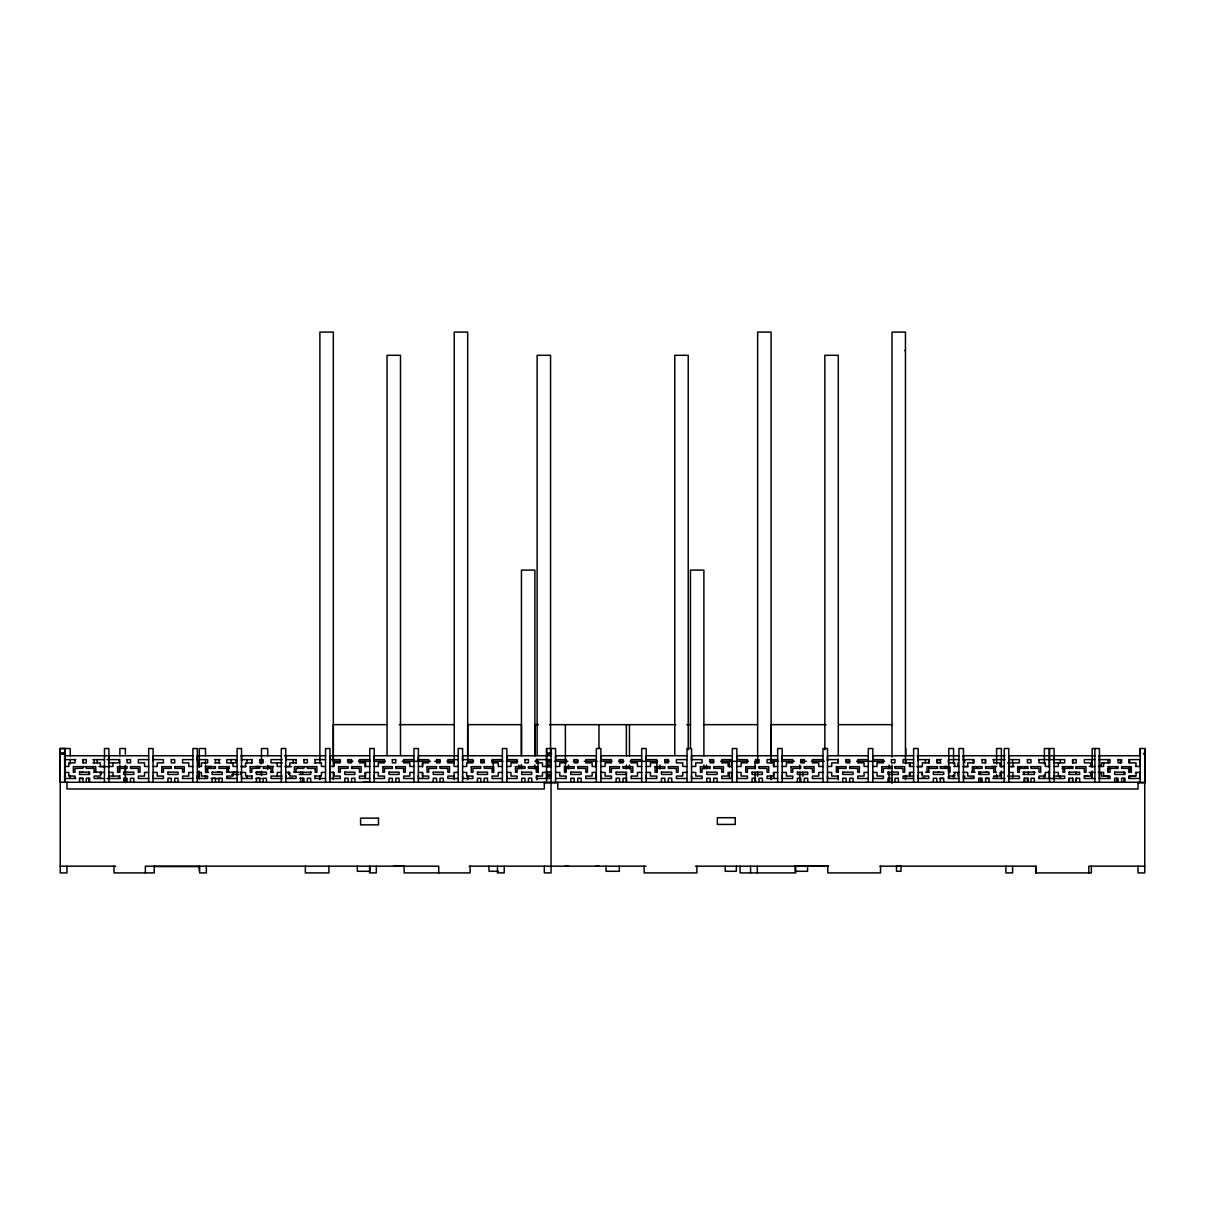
<?xml version="1.0" encoding="UTF-8"?>
<svg xmlns="http://www.w3.org/2000/svg" width="1205" height="1205" viewBox="0 0 1205 1205"><rect width="100%" height="100%" fill="white"/><g stroke="black" fill="none" stroke-linecap="round" stroke-linejoin="round"><path stroke-width="1.5" d="M1139.96 755.761L1139.96 748.516L1144.75 748.516L1144.75 782.256L60.25 782.256L60.25 754.119L65.281 754.119L65.281 753.005L60.25 753.005L60.25 748.516L64.724 748.516L64.678 753.005M60.25 782.256L60.25 778.475M60.702 754.119L60.702 753.005M64.227 754.119L64.227 753.005M64.678 782.256L64.724 754.119M70.206 763.925L70.206 760.807M70.236 755.746L70.236 748.516L60.25 748.516M74.996 778.475L74.996 776.065L68.79 776.065L68.79 772.42L64.678 772.42M74.996 759.617L74.996 762.855L68.79 762.855L68.79 766.47L64.678 766.47M79.545 782.256L79.545 778.234L82.844 778.234L82.844 782.256M82.844 766.636L82.844 768.383L74.996 768.383L74.996 772.285L73.339 772.285L73.339 766.636L95.798 766.636L95.798 772.285L94.141 772.285L94.141 768.383L86.293 768.383L86.293 766.636M83.115 762.855L83.115 759.617M86.293 782.256L86.293 778.234L89.592 778.234L89.592 782.256M88.778 782.256L88.778 778.234M88.778 774.453L88.778 772.149M92.906 768.383L92.906 766.636M94.141 762.87L94.141 759.617M97.213 762.855L97.213 759.617M101.325 774.453L101.325 772.149L94.156 772.149M104.458 782.256L104.474 748.516L108.887 748.516L108.887 782.256M113.014 776.065L113.014 772.42L108.887 772.42M113.014 762.87L113.014 766.47L108.887 766.47M119.205 778.49L119.205 776.065L108.54 776.065M119.22 759.617L119.22 762.87L108.54 762.855M119.867 778.355L119.867 775.463M119.867 772.42L119.867 765.491M119.867 763.819L119.867 760.807M119.867 755.761L119.867 748.516L125.38 748.516L125.38 754.119M123.754 782.256L123.754 778.234L127.052 778.234L127.052 782.256M125.38 782.256L125.38 778.505M125.38 774.755L125.38 765.371M130.517 782.256L130.517 778.234L133.815 778.234L133.815 782.256M148.682 782.256L148.682 748.516L153.11 748.516L153.095 782.271M167.962 782.271L167.962 778.234L171.276 778.234L171.276 782.271M174.725 782.271L174.725 778.234L178.024 778.234L178.024 782.271M192.89 782.271L192.89 748.516L197.319 748.531L197.319 782.271M199.292 778.505L199.292 771.004M199.292 767.254L199.292 748.516L205.513 748.516L205.513 755.746M205.468 765.491L205.513 772.42L208.405 772.42M205.468 763.925L205.468 760.807M205.98 772.285L205.98 766.636L215.484 766.636L215.484 768.383L207.637 768.383L207.637 772.285M212.185 782.256L212.185 778.234L215.484 778.234L215.484 782.256M215.484 762.87L215.484 759.617M218.933 782.256L218.933 778.234L222.247 778.234L222.247 782.256M218.949 762.87L218.949 759.617M226.781 768.383L226.781 772.285L228.453 772.285L228.453 766.636M231.059 762.855L231.059 759.617M232.987 762.87L232.987 766.47L237.114 766.47M235.924 759.617L235.924 762.855L226.781 762.87L226.781 759.617L237.114 759.617M237.114 782.256L237.114 748.516L241.527 748.516L241.527 782.256M240.563 774.453L240.563 772.149M246.95 778.475L246.95 776.065M246.95 762.855L246.95 759.617M251.86 778.475L251.86 776.065M251.86 762.855L251.86 759.617M256.394 782.256L256.394 778.234L259.693 778.234L259.693 782.256M261.47 775.463L261.47 771.004M261.47 763.819L261.47 748.516L267.691 748.516L267.691 755.746M263.157 782.256L263.157 778.234L266.456 778.234L266.456 782.256M267.676 769.438L267.691 765.371M271.005 772.285L271.005 768.383L263.157 768.383L263.157 766.636L272.661 766.636L272.661 772.285M277.21 776.065L277.21 772.42L281.322 772.42M277.21 762.87L277.21 766.47L281.322 766.47M281.322 782.256L281.322 748.516L285.751 748.516L285.751 782.256M288.582 774.453L288.582 772.149M293.237 762.855L293.237 759.617M296.069 762.855L296.069 759.617M298.087 768.383L298.087 766.636M300.617 782.256L300.617 778.234M300.617 774.453L300.617 772.149M302.741 782.256L302.741 778.234M302.741 774.453L302.741 772.149M303.916 782.256L303.916 778.234L299.638 778.234M303.916 766.636L303.916 768.383L296.069 768.383L296.069 772.285L294.412 772.285L294.412 766.636L316.87 766.636L316.87 772.285L315.213 772.285L315.213 768.383L307.365 768.383L307.365 766.636M307.365 782.256L307.365 778.234L310.664 778.234L310.664 782.256M310.664 772.149L310.664 774.453L299.202 774.453M315.213 778.475L315.213 776.065M315.213 762.855L315.213 759.617M325.531 782.256L325.546 748.516L329.959 748.516L329.959 782.256M344.826 782.256L344.826 778.234L348.125 778.234L348.125 782.256M351.589 782.256L351.589 778.234L354.888 778.234L354.888 782.256M357.298 866.184L357.298 871.29L369.799 871.29L369.799 866.184M364.995 778.174L364.995 772.556M364.995 766.937L364.995 761.334M374.168 782.256L374.183 748.516L369.754 748.516L369.754 782.256L363.127 782.256M389.034 782.256L389.034 778.234L392.348 778.234L392.348 782.256M395.797 782.256L395.797 778.234L399.096 778.234L399.096 782.256M413.963 782.256L413.963 748.516L418.391 748.516L418.391 782.256M433.258 782.256L433.258 778.234L436.556 778.234L436.556 782.256M440.006 782.256L440.006 778.234L443.32 778.234L443.32 782.256M458.186 782.256L458.186 748.516L462.6 748.516L462.6 782.271M477.466 782.271L477.466 778.234L480.765 778.234L480.765 782.271M484.229 782.271L484.229 778.234L487.528 778.234L487.528 782.271M488.989 866.184L488.989 871.29L498.252 871.29M493.282 772.556L493.282 761.319M502.395 782.271L502.395 748.516L506.823 748.531L506.823 782.271M518.843 768.82L518.843 765.07M521.449 755.821L521.449 724.657L467.706 724.642L467.691 761.319L473.806 761.319M521.69 782.256L521.69 778.234L524.988 778.234L524.988 782.256M528.438 782.256L528.438 778.234L531.736 778.234L531.736 782.256M546.558 778.52L546.558 771.004M546.558 767.254L546.558 748.516L555.565 748.516L555.565 759.617L566.154 759.617L566.154 762.855L559.783 762.855L559.783 766.47L555.565 766.47M546.603 782.256L546.618 754.119L551.483 754.119L551.483 753.005L546.558 753.005L546.618 748.516M547.055 754.119L547.055 753.005M550.595 754.119L550.595 753.005M551.031 748.516L551.031 872.902L544.314 872.902L544.314 866.184M555.565 782.256L555.565 755.761L596.355 755.761M570.808 782.256L570.808 778.234L574.183 778.234L574.183 782.256M577.737 782.256L577.737 778.234L581.111 778.234L581.111 782.256M596.355 782.256L596.355 748.516L600.888 748.516L600.888 782.256M616.132 782.256L616.132 778.234L619.506 778.234L619.506 782.256M623.045 782.256L623.045 778.234L626.434 778.234L626.434 782.256M641.678 782.256L641.678 748.516L646.211 748.516L646.211 782.256M661.455 782.256L661.455 778.234L664.829 778.234L664.829 782.256M668.368 782.256L668.368 778.234L671.757 778.234L671.757 782.256M687.001 782.256L687.001 748.516L691.534 748.516L691.534 782.256M706.763 782.256L706.763 778.234L710.152 778.234L710.152 782.256M713.691 782.256L713.691 778.234L717.08 778.234L717.08 782.256M732.324 782.256L732.324 748.516L736.858 748.516L736.858 782.271M752.086 782.271L752.086 778.234L755.475 778.234L755.475 782.271M759.014 782.271L759.014 778.234L762.404 778.234L762.404 782.271M773.972 778.174L773.972 772.556M773.972 766.937L773.972 761.319M777.647 782.271L777.647 748.516L782.181 748.531L782.181 782.271M795.059 866.184L795.059 871.29L807.576 871.29L807.576 866.184M797.409 782.256L797.409 778.234L800.798 778.234L800.798 782.256M799.879 781.925L799.879 772.556M799.879 768.82L799.879 765.07M802.756 776.306L802.756 772.556M804.338 782.256L804.338 778.234L807.727 778.234L807.727 782.256M822.97 782.256L822.97 748.516L827.504 748.516L827.489 782.256M842.732 782.256L842.732 778.234L846.121 778.234L846.121 782.256M849.661 782.256L849.661 778.234L853.05 778.234L853.05 782.256M868.278 782.256L868.293 748.516L872.812 748.516L872.812 782.256M888.055 782.256L888.055 778.234L891.444 778.234L891.444 782.256M894.984 782.256L894.984 778.234L898.373 778.234L898.373 782.256M913.601 782.256L913.616 748.516L918.135 748.516L918.135 782.256M927.022 772.285L927.022 766.636L937.716 766.636M928.724 772.285L928.724 768.368L937.626 768.383M928.724 762.855L928.724 759.617M933.378 782.256L933.378 778.234L936.767 778.234L936.767 782.256M936.767 768.368L936.767 766.636M940.307 782.256L940.307 778.234L943.696 778.234L943.696 782.256M940.307 762.855L940.307 759.617M954.706 772.42L954.706 776.065L948.35 776.065L948.35 778.475L959.15 778.49M954.706 766.47L954.706 762.855L948.35 762.855L948.35 759.617L959.15 759.617M958.924 782.256L958.924 748.516L963.458 748.516L963.458 782.256M972.345 772.285L972.345 766.636L982.09 766.636L982.09 768.383L974.047 768.383L974.047 772.285M978.701 782.256L978.701 778.234L982.09 778.234L982.09 782.256M985.63 782.256L985.63 778.234L989.004 778.234L989.004 782.256M993.673 778.49L993.673 776.065L1000.029 776.065L1000.029 772.42L1004.337 772.42M993.673 759.617L993.673 762.87L1000.029 762.87L1000.029 766.47L1004.337 766.485M1004.247 782.256L1004.247 748.516L1008.781 748.516L1008.781 782.256M1019.37 768.383L1019.37 772.285L1017.668 772.285L1017.668 766.636L1028.166 766.651M1024.024 782.256L1024.024 778.234L1028.302 778.234L1028.302 782.271M1024.024 774.453L1024.024 772.164M1027.413 782.256L1027.413 778.234M1027.413 768.383L1027.413 766.636M1030.953 782.256L1030.953 778.234L1034.327 778.234L1034.327 782.256M1038.996 778.49L1038.996 776.065L1045.353 776.065L1045.353 772.42L1049.57 772.42M1038.996 759.617L1038.996 762.87L1045.353 762.87L1045.353 766.47L1049.57 766.485M1049.57 782.256L1049.57 748.516L1054.104 748.516L1054.104 782.271M1058.321 762.87L1058.321 766.485L1054.104 766.485M1062.991 766.651L1062.991 772.285L1064.693 772.285L1064.693 768.383M1069.347 782.271L1069.347 778.234L1072.721 778.234L1072.721 782.271M1069.347 774.453L1069.347 772.164M1076.276 782.271L1076.276 778.234L1079.65 778.234L1079.65 782.271M1076.276 768.383L1076.276 766.651M1087.723 776.065L1084.364 776.065L1084.304 778.49L1094.893 778.49M1090.676 772.42L1090.676 776.065L1084.304 776.065M1090.676 766.485L1090.676 762.87L1084.364 762.87L1084.319 759.617L1094.893 759.617M1094.893 782.271L1094.893 748.516M1099.427 782.271L1099.427 748.516L1092.167 748.516L1092.167 767.254M1103.644 762.87L1103.644 766.47L1098.433 766.47M1108.314 766.636L1108.314 772.285L1110.016 772.285L1110.016 768.383M1114.67 782.256L1114.67 778.234L1118.044 778.234L1118.044 782.256M1121.599 782.256L1121.599 778.234L1124.973 778.234L1124.973 782.256M1129.627 778.49L1129.627 776.065L1135.999 776.065L1135.999 772.42M1129.627 762.87L1129.627 759.617M1135.999 766.47L1135.999 762.87L1128.814 762.855L1128.799 759.617L1140.216 759.617M1140.216 782.256L1140.216 748.516M1144.298 754.119L1144.298 753.005M64.648 760.807L64.678 755.761L148.682 755.761M108.857 760.807L108.887 755.761M153.065 760.807L153.095 755.761L192.89 755.761M197.289 760.807L197.319 755.761L237.219 755.761M241.497 760.807L241.527 755.761M285.721 760.807L285.751 755.761M374.137 760.807L374.168 755.761L413.963 755.761M418.361 760.807L418.391 755.761L458.186 755.761M462.569 760.807L462.6 755.761L502.395 755.761M506.793 760.807L506.823 755.761L551.031 755.761M600.858 760.807L600.888 755.761L641.678 755.761M646.181 760.807L646.211 755.761L687.001 755.761M691.504 760.807L691.534 755.761L732.324 755.761M736.812 760.807L736.858 755.761L777.647 755.761M782.135 760.807L782.181 755.761L822.97 755.761M827.458 760.807L827.504 755.761L868.293 755.761M872.782 760.807L872.812 755.761L913.601 755.761M918.105 760.807L918.135 755.746M963.428 760.807L963.458 755.761M1054.074 760.807L1054.104 755.761M1099.427 755.761L1099.427 778.355M948.787 778.355L948.832 775.463M996.58 778.355L996.625 775.463M1044.374 778.355L1044.419 775.463M1092.167 778.355L1092.212 772.33M1139.96 778.355L1140.005 772.33M904.563 350.535L905.452 350.535M386.504 724.657L333.318 724.642L333.318 761.319L340.654 761.319M399.247 724.657L454.24 724.642M538.545 724.657L534.884 724.657L534.884 755.821M549.525 724.657L675.794 724.657M686.79 724.657L690.45 724.642M703.886 724.657L757.629 724.642M826.103 724.657L771.095 724.642L771.08 761.319L778.415 761.319M838.846 724.657L892.016 724.642M240.955 755.761L281.322 755.761M284.47 755.746L325.546 755.761M369.754 755.761L329.959 755.746L329.959 778.355M916.99 755.761L959.18 755.761M962.916 755.761L1005.106 755.761M1094.893 755.761L1008.841 755.761L1008.781 778.355M1098.824 755.761L1140.216 755.761M64.678 759.617L75.764 759.617M92.906 759.617L104.474 759.617M106.989 759.617L119.867 759.617M148.682 759.617L138.364 759.617L138.349 762.87L144.555 762.87L144.555 766.47L148.682 766.485M153.095 759.617L163.428 759.617L163.428 762.87L157.222 762.87L157.222 766.485L153.095 766.485M192.89 759.617L182.573 759.617L182.573 762.87L188.778 762.87L188.778 766.485L192.89 766.485M197.319 759.617L207.637 759.617L207.637 762.87L201.431 762.87L201.431 766.47L197.319 766.47M214.58 759.617L220.033 759.617M241.527 759.617L252.387 759.617M282.196 759.617L271.005 759.617L271.005 762.855L282.196 762.855M285.751 759.617L296.475 759.617M314.565 759.617L325.546 759.617M329.959 759.617L340.292 759.617L340.277 762.855L334.086 762.855L334.086 766.47L329.959 766.47M369.754 759.617L359.421 759.617L359.421 762.855L365.627 762.855L365.627 766.47L369.754 766.47M374.168 759.617L384.5 759.617L384.5 762.855L378.295 762.855L378.295 766.47L374.168 766.47M413.963 759.617L403.645 759.617L403.645 762.87L409.851 762.87L409.851 766.47L413.963 766.47M418.391 759.617L428.709 759.617L428.709 762.87L422.503 762.87L422.503 766.47L418.391 766.47M458.186 759.617L447.853 759.617L447.853 762.87L454.059 762.87L454.059 766.47L458.186 766.485M462.6 759.617L472.932 759.617L472.932 762.87L466.727 762.87L466.727 766.485L462.6 766.485M502.395 759.617L492.077 759.617L492.077 762.87L498.283 762.87L498.283 766.485L502.395 766.485M506.823 759.617L517.141 759.617L517.141 762.87L510.935 762.87L510.935 766.47L506.823 766.47M551.031 759.617L536.285 759.617L536.285 762.87L542.491 762.87L542.491 766.47L551.031 766.485M596.355 759.617L585.766 759.617L585.766 762.87L592.137 762.87L592.137 766.47L596.355 766.47M600.888 759.617L611.477 759.617L611.477 762.855L605.106 762.855L605.106 766.47L600.888 766.47M641.678 759.617L631.089 759.617L631.089 762.87L637.46 762.87L637.46 766.47L641.678 766.47M646.211 759.617L656.785 759.617L656.785 762.855L650.429 762.855L650.429 766.47L646.211 766.47M687.001 759.617L676.412 759.617L676.412 762.87L682.768 762.87L682.768 766.47L687.001 766.47M691.534 759.617L702.108 759.617L702.108 762.87L695.752 762.87L695.752 766.47L691.534 766.47M732.324 759.617L721.735 759.617L721.735 762.87L728.091 762.87L728.091 766.47L732.324 766.485M736.858 759.617L747.431 759.617L747.431 762.87L741.075 762.87L741.075 766.485L736.858 766.485M777.647 759.617L767.058 759.617L767.058 762.87L773.414 762.87L773.414 766.485L777.647 766.485M782.181 759.617L792.754 759.617L792.754 762.87L786.398 762.87L786.398 766.47L782.181 766.47M822.97 759.617L812.381 759.617L812.381 762.87L818.737 762.87L818.737 766.47L822.97 766.47M827.504 759.617L838.077 759.617L838.077 762.855L831.721 762.855L831.721 766.47L827.489 766.47M868.293 759.617L857.704 759.617L857.704 762.855L864.06 762.87L864.06 766.47L868.293 766.47M872.812 759.617L883.401 759.617L883.401 762.855L877.044 762.855L877.044 766.47L872.812 766.47M913.601 759.617L903.027 759.617L903.027 762.855L909.383 762.855L909.383 766.47L913.601 766.47M918.135 759.617L929.145 759.617L929.145 762.87L922.367 762.855L922.367 766.47L918.135 766.47M941.346 759.617L936.767 759.617L936.767 762.855L940.985 762.87M963.458 759.617L974.047 759.617L974.047 762.855L967.69 762.855L967.69 766.47L963.458 766.47M992.86 759.617L1005.091 759.617M1008.811 759.617L1019.37 759.617L1019.37 762.87L1013.013 762.87L1013.013 766.47L1008.781 766.47M1038.8 759.617L1064.693 759.617L1064.693 762.87L1053.607 762.87M1098.809 759.617L1110.016 759.617L1110.016 762.87L1101.4 762.87L1101.4 766.47M546.558 760.807L551.031 760.807M546.558 761.153L551.031 761.153M347.311 761.319L352.869 761.319M358.412 761.319L370.553 761.334M373.655 761.334L385.359 761.334M402.214 761.334L430.411 761.319M434.704 761.319L440.262 761.319M446.919 761.319L454.255 761.319M480.675 761.319L484.425 761.319M491.791 761.319L502.922 761.334M506.462 761.334L517.728 761.334M534.884 761.334L538.545 761.334M554.436 761.334L567.841 761.319M573.339 761.319L578.189 761.334M584.32 761.319L597.138 761.319M600.165 761.319L611.763 761.319M618.481 761.319L623.964 761.319M630.034 761.334L657.493 761.334M664.814 761.319L669.106 761.319M709.459 761.334L713.571 761.334M720.575 761.334L748.365 761.319M757.629 761.319L755.083 761.319L755.083 768.82M781.367 761.319L794.336 761.319M800.421 761.319L806.461 761.334M811.417 761.334L824.265 761.334M845.533 761.334L849.841 761.334M856.635 761.334L884.681 761.319M92.906 762.855L100.346 762.87L100.346 766.47L104.474 766.47M214.791 762.855L220.033 762.855M252.176 762.855L245.654 762.855L245.654 766.47L241.527 766.47M296.475 762.855L289.863 762.855L289.863 766.47L285.751 766.47M314.354 762.855L321.419 762.855L321.419 766.47L325.546 766.47M546.558 762.87L551.031 762.87M913.586 762.87L910.227 762.87L910.227 766.47M1007.501 762.87L1012.531 762.87L1012.531 759.617M546.558 765.16L551.031 765.16M546.558 765.506L551.031 765.506M205.513 766.47L211.297 766.47M255.671 766.47L261.47 766.47M267.676 766.47L273.475 766.47M944.343 766.47L948.787 766.47M953.577 766.485L958.924 766.47M992.137 766.47L996.58 766.47M1089.2 766.47L1094.893 766.485M1135.517 766.47L1140.216 766.47M98.9 766.636L109.068 766.636M229.387 766.636L218.949 766.636L218.949 768.383L229.221 768.383M240.925 766.636L245.941 766.636M284.877 766.636L291.565 766.636M546.558 766.651L551.031 766.651M916.854 766.636L921.991 766.636M962.931 766.636L968.067 766.636M1010.724 766.651L1014.158 766.651M1061.951 766.636L1072.736 766.651L1072.736 768.383L1062.012 768.383M1075.96 766.636L1086.021 766.651L1086.021 772.285L1084.319 772.285L1084.319 768.383L1075.929 768.383M1108.028 766.636L1118.044 766.636L1118.044 768.383L1108.118 768.383L1108.118 772.285M1017.607 768.383L1028.136 768.383M226.419 772.149L238.786 772.149M293.9 772.149L311.462 772.285M546.558 772.164L551.031 772.285M925.47 772.164L929.1 772.164M971.456 772.164L975.071 772.164M1022.864 772.164L1034.327 772.164L1034.327 774.453L1022.864 774.453M1068.85 772.164L1079.65 772.164L1079.65 774.453L1068.85 774.453M81.036 772.285L83.115 772.285M104.474 772.42L100.346 772.42L100.346 776.065L94.141 776.065L94.141 778.49L104.458 778.49M148.682 772.42L144.555 772.42L144.555 776.065L138.349 776.065L138.349 778.49L148.682 778.49M153.095 772.42L157.222 772.42L157.222 776.065L163.428 776.065L163.428 778.49L153.095 778.49M192.89 772.42L188.778 772.42L188.778 776.065L182.573 776.065L182.573 778.49L192.89 778.49M197.319 772.42L201.431 772.42L201.431 776.065L207.637 776.065L207.637 778.49L197.319 778.49M217.683 772.285L220.033 772.285M237.114 772.42L232.987 772.42L232.987 776.065L226.781 776.065L226.781 778.49L237.114 778.49M241.527 772.42L245.654 772.42L245.654 776.065L252.176 776.065M255.671 772.42L261.47 772.42M270.583 772.42L273.475 772.42M285.751 772.42L289.863 772.42L289.863 776.065L296.069 776.065L296.069 778.475L285.751 778.475M325.531 772.42L321.419 772.42L321.419 776.065L314.354 776.065M329.959 772.42L334.086 772.42L334.086 776.065L340.277 776.065L340.277 778.475L329.959 778.475M369.754 772.42L365.627 772.42L365.627 776.065L359.421 776.065L359.421 778.475L369.754 778.475M374.168 772.42L378.295 772.42L378.295 776.065L384.5 776.065L384.5 778.475L374.168 778.475M413.963 772.42L409.851 772.42L409.851 776.065L403.645 776.065L403.645 778.49L413.963 778.49M418.391 772.42L422.503 772.42L422.503 776.065L428.709 776.065L428.709 778.49L418.391 778.49M458.186 772.42L454.059 772.42L454.059 776.065L447.853 776.065L447.853 778.49L458.186 778.49M462.6 772.42L466.727 772.42L466.727 776.065L472.932 776.065L472.932 778.49L462.6 778.49M502.395 772.42L498.283 772.42L498.283 776.065L492.077 776.065L492.077 778.49L502.395 778.49M506.823 772.42L510.935 772.42L510.935 776.065L517.141 776.065L517.141 778.49L506.823 778.49M551.031 772.42L542.491 772.42L542.491 776.065L536.285 776.065L536.285 778.49L551.031 778.49M555.565 772.42L559.783 772.42L559.783 776.065L566.154 776.065L566.154 778.475L555.565 778.475M596.355 772.42L592.137 772.42L592.137 776.065L585.766 776.065L585.766 778.49L596.355 778.49M600.888 772.42L605.106 772.42L605.106 776.065L611.462 776.065L611.462 778.475L600.888 778.475M641.678 772.42L637.46 772.42L637.46 776.065L631.089 776.065L631.089 778.49L641.678 778.49M646.211 772.42L650.429 772.42L650.429 776.065L656.785 776.065L656.785 778.475L646.211 778.475M687.001 772.42L682.768 772.42L682.768 776.065L676.412 776.065L676.412 778.49L687.001 778.49M691.534 772.42L695.752 772.42L695.752 776.065L702.108 776.065L702.108 778.49L691.534 778.49M732.324 772.42L728.091 772.42L728.091 776.065L721.735 776.065L721.735 778.49L732.324 778.49M736.858 772.42L741.075 772.42L741.075 776.065L747.431 776.065L747.431 778.49L736.858 778.49M777.647 772.42L773.414 772.42L773.414 776.065L767.058 776.065L767.058 778.49L777.647 778.49M782.181 772.42L786.398 772.42L786.398 776.065L792.754 776.065L792.754 778.49L782.181 778.49M822.97 772.42L818.737 772.42L818.737 776.065L812.381 776.065L812.381 778.49L822.97 778.49M827.489 772.42L831.721 772.42L831.721 776.065L838.077 776.065L838.077 778.475L827.489 778.475M868.293 772.42L864.06 772.42L864.06 776.065L857.704 776.065L857.704 778.49L868.278 778.49M872.812 772.42L877.044 772.42L877.044 776.065L883.401 776.065L883.401 778.475L872.812 778.475M913.601 772.42L909.383 772.42L909.383 776.065L903.027 776.065L903.027 778.475L913.601 778.475M918.135 772.42L922.367 772.42L922.367 776.065L928.724 776.065L928.724 778.475L918.135 778.475M937.626 772.285L939.433 772.285M953.577 772.42L958.924 772.42M962.931 772.285L967.69 772.42L967.69 776.065L974.047 776.065L974.047 778.475L963.458 778.475M985.419 772.285L987.226 772.285M993.613 772.42L996.58 772.42M1008.781 772.42L1013.013 772.42L1013.013 776.065L1019.37 776.065L1019.37 778.49L1008.811 778.49M1033.212 772.285L1035.02 772.285M1054.104 772.42L1058.321 772.42L1058.321 776.065L1064.693 776.065L1064.693 778.49L1038.8 778.49M1089.2 772.42L1094.893 772.42M1098.433 772.42L1103.644 772.42L1103.644 776.065L1110.016 776.065L1110.016 778.49L1098.809 778.49M1135.517 772.42L1140.216 772.42M231.722 774.453L238.786 774.453M546.558 774.453L551.031 774.453M546.558 775.131L551.031 775.131M546.558 775.463L551.031 775.478M282.196 776.065L271.005 776.065L271.005 778.49L282.196 778.475M546.558 776.065L551.031 776.065M913.586 776.065L910.227 776.065L910.227 772.42M1007.501 776.065L1012.531 776.065L1012.531 778.49M1053.607 776.065L1060.325 776.065L1060.325 778.49M1135.517 776.065L1128.814 776.065L1128.814 778.475L1140.216 778.49M97.213 778.234L101.325 778.234M226.419 778.234L231.059 778.234M288.582 778.234L293.237 778.234M546.558 778.234L551.031 778.234M921.84 778.234L925.41 778.234M969.648 778.234L973.203 778.234M64.678 778.475L75.764 778.475M79.44 778.475L83.115 778.475M106.989 778.475L119.867 778.475M210.95 778.475L220.018 778.475M241.527 778.475L252.387 778.475M256.017 778.475L261.47 778.475M314.565 778.475L325.531 778.475M939.493 778.49L943.214 778.49M985.419 778.49L989.139 778.49M992.86 778.49L1005.091 778.49M544.314 782.934L557.749 782.934M1138.032 782.934L1144.75 782.934M393.794 866.199L404.067 866.184M565.431 866.184L568.474 866.184M794.321 866.184L828.663 866.184M60.25 866.184L115.68 866.184M469.182 866.184L646 866.184M695.436 866.184L828.197 866.184M879.891 866.184L1036.074 866.184L1036.074 872.902M1144.75 866.184L1088.838 866.184L1088.838 872.902M154.496 866.576L199.292 866.576M595.918 866.184L598.975 866.184M205.468 775.463L205.513 778.355M70.206 775.463L70.236 778.355M1054.074 775.463L1054.104 778.355M963.428 775.463L963.458 778.355M918.105 775.463L918.135 778.355M872.782 775.463L872.812 778.355M827.458 775.463L827.489 778.355M782.135 775.463L782.181 778.355M736.812 775.463L736.858 778.355M691.489 775.463L691.534 778.355M646.181 775.463L646.211 778.355M600.858 775.463L600.888 778.355M506.778 775.463L506.823 778.355M462.569 775.463L462.6 778.355M418.361 775.463L418.391 778.355M374.137 775.463L374.168 778.355M285.706 775.463L285.751 778.355M241.497 775.463L241.527 778.355M197.289 775.463L197.319 778.355M153.065 775.463L153.095 778.355M108.857 775.463L108.887 778.355M64.633 775.463L64.678 778.355M1144.75 748.516L1144.75 872.902L1138.032 872.902L1138.032 866.184M1140.442 753.005L1140.442 754.119M1140.005 760.807L1140.005 765.491M1138.032 782.271L1138.032 788.989L557.749 788.989L557.749 782.271M1130.606 766.636L1130.606 772.285L1128.814 772.285L1128.814 768.383M1123.904 772.164L1123.904 774.453M1123.904 778.234L1123.904 782.256M1120.334 759.617L1120.334 762.87M1116.598 766.636L1116.598 768.383M1116.598 778.234L1116.598 782.256M1108.118 759.617L1108.118 762.87M1108.118 778.49L1108.118 776.065L1101.4 776.065L1101.4 772.42M1092.212 760.807L1092.212 765.506M1092.167 771.004L1092.167 778.505M1091.353 866.184L1091.353 872.902L1035.682 872.902L1035.682 866.184M1076.095 772.164L1076.095 774.453M1076.095 778.234L1076.11 782.256M1072.54 759.617L1072.54 762.87M1072.54 766.636L1072.54 768.383M1072.54 778.234L1072.54 782.256M1068.805 766.636L1068.805 768.383M1068.805 778.234L1068.805 782.256M1060.325 759.617L1060.325 762.87M1049.163 767.254L1049.163 748.516L1044.374 748.516L1044.419 763.94M1049.163 771.004L1049.163 778.505M1044.374 774.755L1044.374 778.505M1028.302 772.164L1028.302 774.453M1024.732 766.651L1024.732 768.383M1024.747 778.234L1024.747 782.271M1020.997 766.651L1020.997 768.383M1012.607 866.184L1012.607 872.902L1005.889 872.902L1005.889 866.184M1001.37 767.254L1001.37 748.516L996.58 748.531L996.625 763.94M1001.37 771.004L1001.37 778.505M996.58 774.77L996.58 778.52M985.419 759.617L985.419 762.87M980.509 772.164L980.509 774.453M980.509 778.234L980.509 782.256M976.939 766.636L976.939 768.383M973.203 759.617L973.203 762.87M973.203 766.636L973.203 768.383M964.723 759.617L964.723 762.87M964.738 776.065L964.738 778.49M958.02 762.87L958.02 766.47M958.02 772.42L958.02 776.065M953.577 763.819L953.562 748.516L948.787 748.516L948.787 778.505M953.577 774.755L953.577 778.505M937.626 759.617L937.626 762.87M929.145 766.636L929.145 768.383M925.41 759.617L925.41 762.87M921.84 772.164L921.84 774.453M905.768 748.516L905.768 755.761M905.768 760.807L905.768 763.819M905.783 775.463L905.783 778.355M905.452 762.75L905.452 332.098L892.016 332.098L892.016 757.041M905.452 775.854L905.452 779.68M892.016 765.07L892.016 783.446M889.139 765.07L889.139 768.82M889.139 772.556L889.139 781.925M880.539 866.184L880.539 872.902L827.79 872.902L827.79 866.184M838.273 755.369L838.273 355.294L824.838 355.294L824.838 749.736M838.273 759.12L838.273 762.886M838.273 766.636L838.273 772.269M838.273 776.035L838.273 779.786M795.722 866.184L795.722 872.902L740.051 872.902L740.051 866.184M771.08 755.234L771.08 332.098L757.644 332.098L757.644 762.75M771.08 758.984L771.08 762.75M771.08 775.915L771.08 779.68M757.644 772.149L757.644 776.306M757.297 866.184L757.297 872.902M755.083 772.556L755.083 781.925M750.579 866.184L750.579 872.902M736.345 866.184L736.345 871.29L725.229 871.29L725.229 866.184M732.068 761.319L732.068 766.937M732.068 772.556L732.068 778.174M729.507 761.334L729.507 766.937M729.507 772.556L729.507 778.174M706.492 765.07L706.492 768.82M703.901 755.821L703.886 570.116L690.45 570.116L690.45 748.486M703.886 764.994L703.931 768.82M696.897 866.184L696.897 872.902L644.133 872.902L644.133 866.184M688.221 749.736L688.221 355.294L674.77 355.294L674.77 755.369M659.948 765.07L659.948 768.82M656.906 761.334L656.906 772.556M629.462 724.642L629.462 755.821M629.462 765.07L629.462 768.82M626.359 724.657L626.374 755.821M626.404 765.07L626.404 768.82M626.404 772.556L626.404 781.925M619.325 866.184L619.325 871.29L606.07 871.29L606.07 866.184M598.96 724.642L598.96 748.486M595.918 761.319L595.918 766.937M595.918 772.556L595.918 778.174M568.474 765.07L568.474 768.82M565.371 724.657L565.416 772.571M550.564 755.369L550.564 355.294L537.129 355.294L537.129 755.369M544.314 782.271L544.314 788.989L66.968 788.989L66.968 782.271M537.972 761.334L537.972 772.571M537.129 759.12L537.129 762.886M537.129 766.636L537.129 772.269M537.129 776.035L537.129 779.786M534.884 755.625L534.884 570.116L521.449 570.116L521.449 755.625M534.884 764.994L534.93 768.82M504.217 866.184L504.217 872.902L497.499 872.902L497.499 866.184M470.101 866.184L470.101 872.902L404.112 872.902L404.112 866.184M467.691 755.234L467.691 332.098L454.255 332.098L454.255 762.75M467.691 758.984L467.691 762.75M467.691 775.915L467.691 779.68M454.255 775.915L454.255 779.68M438.74 872.902L438.74 866.184L145.353 866.184L145.353 872.902M422.578 761.334L422.578 766.937M422.578 772.556L422.578 778.174M400.497 755.369L400.497 355.294L387.061 355.294L387.061 755.369M376.322 866.184L376.322 872.902L369.604 872.902L369.604 866.184M333.318 766.516L333.318 332.098L319.882 332.098L319.882 762.75M333.318 772.149L333.318 779.68M328.92 866.184L328.92 872.902L305.362 872.902L305.362 866.184M319.882 775.854L319.882 779.68M206.341 866.184L206.341 872.902L199.623 872.902L199.623 866.184M199.292 759.617L199.292 766.591M199.292 771.787L199.292 778.867M199.292 866.184L199.292 870.658M154.225 866.184L154.225 872.902L114.008 872.902L114.008 866.184M125.38 766.561L125.38 782.632M66.968 866.184L66.968 872.902L60.25 872.902L60.25 748.516M64.724 748.516L64.724 782.256M79.545 772.164L79.545 774.453L89.592 774.453L89.592 772.164L79.545 772.164M82.844 759.617L82.844 762.855L86.293 762.855L86.293 759.617L82.844 759.617M117.548 766.636L117.548 772.285L119.205 772.285L119.205 768.383L127.052 768.383L127.052 766.636L117.548 766.636M123.754 772.164L123.754 774.453L133.815 774.453L133.815 772.164L123.754 772.164M127.052 759.617L127.052 762.87L130.517 762.87L130.517 759.617L127.052 759.617M130.517 766.636L130.517 768.383L138.349 768.383L138.349 772.285L140.021 772.285L140.021 766.636L130.517 766.636M161.771 766.651L161.771 772.285L163.428 772.285L163.428 768.383L171.276 768.383L171.276 766.651L161.771 766.651M167.962 772.164L167.962 774.453L178.024 774.453L178.024 772.164L167.962 772.164M171.276 759.617L171.276 762.87L174.725 762.87L174.725 759.617L171.276 759.617M174.725 766.651L174.725 768.383L182.573 768.383L182.573 772.285L184.229 772.285L184.229 766.651L174.725 766.651M212.185 772.164L212.185 774.453L222.247 774.453L222.247 772.164L212.185 772.164M250.188 766.636L250.188 772.285L251.86 772.285L251.86 768.383L259.693 768.383L259.693 766.636L250.188 766.636M256.394 772.164L256.394 774.453L266.456 774.453L266.456 772.164L256.394 772.164M259.693 759.617L259.693 762.855L263.157 762.855L263.157 759.617L259.693 759.617M303.916 759.617L303.916 762.855L307.365 762.855L307.365 759.617L303.916 759.617M338.62 766.636L338.62 772.285L340.277 772.285L340.277 768.368L348.125 768.368L348.125 766.636L338.62 766.636M344.826 772.149L344.826 774.453L354.888 774.453L354.888 772.149L344.826 772.149M348.125 759.617L348.125 762.855L351.589 762.855L351.589 759.617L348.125 759.617M351.589 766.636L351.589 768.383L359.421 768.383L359.421 772.285L361.093 772.285L361.093 766.636L351.589 766.636M382.844 766.636L382.844 772.285L384.5 772.285L384.5 768.383L392.348 768.383L392.348 766.636L382.844 766.636M389.034 772.164L389.034 774.453L399.096 774.453L399.096 772.164L389.034 772.164M392.348 759.617L392.348 762.855L395.797 762.855L395.797 759.617L392.348 759.617M395.797 766.636L395.797 768.383L403.645 768.383L403.645 772.285L405.302 772.285L405.302 766.636L395.797 766.636M427.052 766.636L427.052 772.285L428.709 772.285L428.709 768.383L436.556 768.383L436.556 766.636L427.052 766.636M433.258 772.164L433.258 774.453L443.32 774.453L443.32 772.164L433.258 772.164M436.556 759.617L436.556 762.87L440.021 762.87L440.021 759.617L436.556 759.617M440.006 766.636L440.006 768.383L447.853 768.383L447.853 772.285L449.525 772.285L449.525 766.636L440.006 766.636M471.26 766.651L471.26 772.285L472.932 772.285L472.932 768.383L480.765 768.383L480.765 766.651L471.26 766.651M477.466 772.164L477.466 774.453L487.528 774.453L487.528 772.164L477.466 772.164M480.765 759.617L480.765 762.87L484.229 762.87L484.229 759.617L480.765 759.617M484.229 766.651L484.229 768.383L492.077 768.383L492.077 772.285L493.734 772.285L493.734 766.651L484.229 766.651M515.484 766.636L515.484 772.285L517.141 772.285L517.141 768.383L524.988 768.383L524.988 766.636L515.484 766.636M521.404 765.07L521.404 768.82L521.449 764.994M521.69 772.164L521.69 774.453L531.736 774.453L531.736 772.164L521.69 772.164M524.988 759.617L524.988 762.87L528.438 762.87L528.438 759.617L524.988 759.617M528.438 766.636L528.438 768.383L536.285 768.383L536.285 772.285L537.942 772.285L537.942 766.636L528.438 766.636M564.437 766.636L564.437 772.285L566.154 772.285L566.154 768.383L574.183 768.383L574.183 766.636L564.437 766.636M570.808 772.164L570.808 774.453L581.111 774.453L581.111 772.164L570.808 772.164M574.183 759.617L574.183 762.855L577.737 762.855L577.737 759.617L574.183 759.617M577.737 766.636L577.737 768.383L585.766 768.383L585.766 772.285L587.468 772.285L587.468 766.636L577.737 766.636M609.76 766.636L609.76 772.285L611.462 772.285L611.462 768.383L619.506 768.383L619.506 766.636L609.76 766.636M616.132 772.164L616.132 774.453L626.434 774.453L626.434 772.164L616.132 772.164M619.506 759.617L619.506 762.855L623.06 762.855L623.06 759.617L619.506 759.617M623.045 766.636L623.045 768.383L631.089 768.383L631.089 772.285L632.791 772.285L632.791 766.636L623.045 766.636M655.083 766.636L655.083 772.285L656.785 772.285L656.785 768.383L664.829 768.383L664.829 766.636L655.083 766.636M661.455 772.164L661.455 774.453L671.757 774.453L671.757 772.164L661.455 772.164M664.829 759.617L664.829 762.855L668.368 762.855L668.368 759.617L664.829 759.617M668.368 766.636L668.368 768.383L676.412 768.383L676.412 772.285L678.114 772.285L678.114 766.636L668.368 766.636M700.406 766.636L700.406 772.285L702.108 772.285L702.108 768.383L710.152 768.383L710.152 766.636L700.406 766.636M706.763 772.164L706.763 774.453L717.08 774.453L717.08 772.164L706.763 772.164M710.152 759.617L710.152 762.87L713.691 762.87L713.691 759.617L710.152 759.617M713.691 766.636L713.691 768.383L721.735 768.383L721.735 772.285L723.437 772.285L723.437 766.636L713.691 766.636M745.729 766.651L745.729 772.285L747.431 772.285L747.431 768.383L755.475 768.383L755.475 766.651L745.729 766.651M752.086 772.164L752.086 774.453L762.404 774.453L762.404 772.164L752.086 772.164M755.475 759.617L755.475 762.87L759.014 762.87L759.014 759.617L755.475 759.617M759.014 766.651L759.014 768.383L767.058 768.383L767.058 772.285L768.76 772.285L768.76 766.651L759.014 766.651M791.052 766.636L791.052 772.285L792.754 772.285L792.754 768.383L800.798 768.383L800.798 766.636L791.052 766.636M797.409 772.164L797.409 774.453L807.727 774.453L807.727 772.164L797.409 772.164M800.798 759.617L800.798 762.87L804.338 762.87L804.338 759.617L800.798 759.617M804.338 766.636L804.338 768.383L812.381 768.383L812.381 772.285L814.083 772.285L814.083 766.636L804.338 766.636M836.375 766.636L836.375 772.285L838.077 772.285L838.077 768.383L846.121 768.383L846.121 766.636L836.375 766.636M842.732 772.164L842.732 774.453L853.05 774.453L853.05 772.164L842.732 772.164M846.121 759.617L846.121 762.855L849.661 762.855L849.661 759.617L846.121 759.617M849.661 766.636L849.661 768.383L857.704 768.383L857.704 772.285L859.406 772.285L859.406 766.636L849.661 766.636M881.699 766.636L881.699 772.285L883.401 772.285L883.401 768.383L891.444 768.383L891.444 766.636L881.699 766.636M888.055 772.149L888.055 774.453L898.373 774.453L898.373 772.149L888.055 772.149M891.444 759.617L891.444 762.855L894.984 762.855L894.984 759.617L891.444 759.617M894.984 766.636L894.984 768.383L903.027 768.383L903.027 772.285L904.729 772.285L904.729 766.636L894.984 766.636M896.505 866.184L896.505 871.29L900.979 871.29L900.979 866.184L896.505 866.184M933.378 772.149L933.378 774.453L943.696 774.453L943.696 772.149L933.378 772.149M940.307 766.636L940.307 768.383L948.35 768.383L948.35 772.285L950.052 772.285L950.052 766.636L940.307 766.636M978.701 772.164L978.701 774.453L989.019 774.453L989.019 772.164L978.701 772.164M982.09 759.617L982.09 762.855L985.63 762.855L985.63 759.617L982.09 759.617M985.63 766.636L985.63 768.383L993.673 768.383L993.673 772.285L995.375 772.285L995.375 766.636L985.63 766.636M1027.413 759.617L1027.413 762.87L1030.953 762.87L1030.953 759.617L1027.413 759.617M1030.953 766.636L1030.953 768.383L1038.996 768.383L1038.996 772.285L1040.698 772.285L1040.698 766.636L1030.953 766.636M1072.736 759.617L1072.736 762.87L1076.276 762.87L1076.276 759.617L1072.736 759.617M1114.67 772.164L1114.67 774.453L1124.973 774.453L1124.973 772.164L1114.67 772.164M1118.044 759.617L1118.044 762.87L1121.599 762.87L1121.599 759.617L1118.044 759.617M1121.599 766.636L1121.599 768.383L1129.627 768.383L1129.627 772.285L1131.344 772.285L1131.344 766.636L1121.599 766.636M1144.75 753.005L1144.268 754.119L1144.75 753.005M735.261 817.713L717.352 817.713L717.352 824.431L735.261 824.431L735.261 817.713M378.49 818.135L360.581 818.135L360.581 824.853L378.49 824.853L378.49 818.135"/></g></svg>
